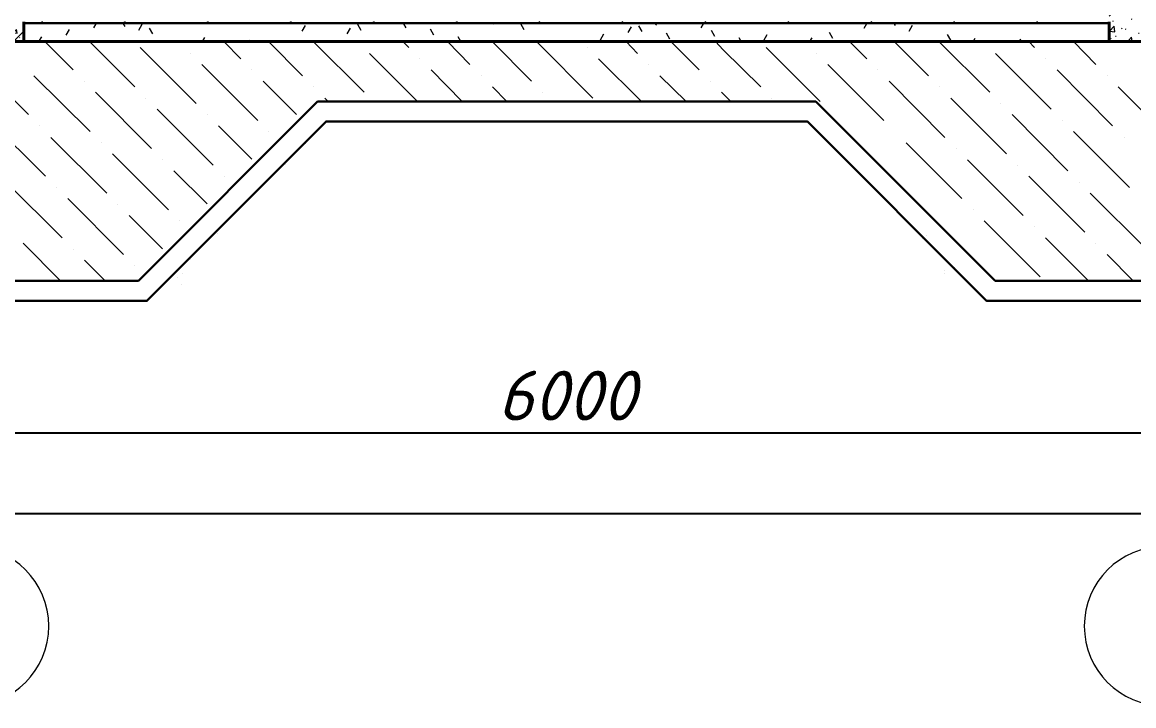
# Model space of a CAD drawing. Header units: millimetres. Extents: x -2951072 to 8268522, y -652067 to -630209.
# Drawn here: x 2662792 to 2668374, y -647554 to -644123 of the extents above; entities that cross this region are included whole.
import ezdxf

# ---------------------------------------------------------------- set-up
doc = ezdxf.new("R2010")
doc.units = ezdxf.units.MM
doc.header["$LTSCALE"] = 20
doc.linetypes.add('CENTER', pattern=[50.8, 31.75, -6.35, 6.35, -6.35])
doc.layers.get('0').update_dxf_attribs({"lineweight": 0})
doc.layers.get('Defpoints').update_dxf_attribs({"color": 4})
doc.layers.add('PDF _0', color=7, linetype='Continuous')
doc.layers.add('PDF __PP__F_Plate', color=7, linetype='Continuous')
for name, color, linetype, lineweight in [('Общие ребра', 7, 'Continuous', 18), ('ОСИ', 251, 'CENTER', 18), ('Перекрытия', 7, 'Continuous', 18), ('Стены штриховка', 7, 'Continuous', 30)]:
    doc.layers.add(name, color=color, linetype=linetype, lineweight=lineweight)
doc.layers.add('Фундамент несущей конструкции', color=7, linetype='Continuous', lineweight=18, true_color=0x400080)
doc.styles.add('SPDS', font='isocpeui.ttf')
doc.dimstyles.new('м 100', dxfattribs={"dimscale": 100, "dimtxt": 2, "dimasz": 1.5, "dimexe": 1.5, "dimexo": 0.625, "dimtad": 1, "dimdec": 0, "dimrnd": 5, "dimtxsty": 'SPDS', "dimblk": 'ARCHTICK', "dimcen": 2.5, "dimdle": 1.5, "dimclrd": 256, "dimclre": 256, "dimclrt": 256, "dimadec": 0, "dimazin": 0, "dimtfac": 1, "dimtdec": 0, "dimtmove": 1, "dimatfit": 3, "dimldrblk": 'OPEN30', "dimfxl": 1, "dimarcsym": 0})
pattern_1 = [(50, (2661175.67, -643812.97), (218.621, -19.127), [22.86, -251.46]), (355, (2661175.67, -643812.97), (-42.292, 229.2684), [18.288, -201.168]), (100.451, (2661193.9, -643814.56), (176.331, 210.1396), [19.428, -213.708]), (46.184, (2661175.67, -643752), (325.295, -50.452), [34.29, -377.19]), (96.636, (2661202.78, -643756.2), (284.883, 296.913), [29.142, -320.562]), (351.184, (2661175.67, -643752), (284.886, 296.91), [27.432, -301.752]), (21, (2661206.15, -643767.25), (181.9375, -122.7183), [22.86, -251.46]), (326, (2661206.15, -643767.25), (74.162, 221.026), [18.288, -201.168]), (71.451, (2661221.31, -643777.48), (256.1003, 98.305), [19.428, -213.708]), (37.5, (2661175.67, -643812.97), (3.7064, 101.4659), [3.353, -195.377, 3.353, -200.863, -201.93]), (37.5, (2661175.67, -643812.97), (3.7064, 101.4659), [-402.946, 3.353, -198.577]), (7.5, (2661175.67, -643812.97), (80.1836, 120.2165), [3.353, -113.081, 3.353, -190.805, -76.962]), (7.5, (2661175.67, -643812.97), (80.1836, 120.2165), [-310.591, 3.353, -73.609]), (327.5, (2661107.7, -643812.97), (162.70865, -6.875), [3.353, -72.847, 3.353, -234.391, -315.468]), (327.5, (2661107.7, -643812.97), (162.70865, -6.875), [-313.944, 3.353, -312.115]), (317.5, (2661077.22, -643812.97), (177.7547, 30.5118), [3.353, -95.707, 3.353, -154.534, -224.028]), (317.5, (2661077.22, -643812.97), (177.7547, 30.5118), [-256.946, 3.353, -220.675])]
pattern_2 = [(45, (2661175.67, -643812.97), (-141.4214, 141.4214), [])]
pattern_3 = [(0, (2661175.67, -643812.97), (406.4, 101.6), [33.528, -271.272, 33.528, -271.272, -1625.6]), (0, (2661175.67, -643812.97), (406.4, 101.6), [-609.6, 33.528, -576.072, 33.528, -271.272, -711.2]), (0, (2661175.67, -643812.97), (406.4, 101.6), [-1524, 33.528, -169.672, 33.528, -474.472]), (120, (2661328.07, -643762.17), (-291.1882, 301.1527), [33.528, -271.272, 33.528, -271.272, -1625.6]), (120, (2661328.07, -643762.17), (-291.1882, 301.1527), [-609.6, 33.528, -576.072, 33.528, -271.272, -711.2]), (120, (2661328.07, -643762.17), (-291.1882, 301.1527), [-1524, 33.528, -169.672, 33.528, -474.472]), (240, (2661378.87, -643558.97), (-115.2118, -402.7527), [33.528, -271.272, 33.528, -271.272, -1625.6]), (240, (2661378.87, -643558.97), (-115.2118, -402.7527), [-609.6, 33.528, -576.072, 33.528, -271.272, -711.2]), (240, (2661378.87, -643558.97), (-115.2118, -402.7527), [-1524, 33.528, -169.672, 33.528, -474.472])]

# ---------------------------------------------------------------- blocks, each defined once
blk = doc.blocks.new('Ось сетки - Круг_Ø8 мм-6577-_О__Р__1-1_')
at = {"layer": 'ОСИ', "linetype": 'Continuous', "lineweight": 20}
for start, end in [(360, 180), (180, 360)]:
    blk.add_arc((0, -2560.2), 400, start, end, dxfattribs=at)
blk = doc.blocks.new('_ARCHTICK')
at = {"color": 0, "linetype": 'ByBlock', "const_width": 0.15}
blk.add_lwpolyline([(-0.5, -0.5), (0.5, 0.5)], dxfattribs=at)
blk = doc.blocks.new('*D230')
at = {"lineweight": -2, "transparency": 16777216}
for p, q in [((2662525.5, -645405.7), (2662525.5, -646334.7)), ((2668525.5, -645405.7), (2668525.5, -646334.7)), ((2662375.5, -646184.7), (2668675.5, -646184.7))]:
    blk.add_line(p, q, dxfattribs=at)
at = {"layer": 'Defpoints', "color": 0, "transparency": 16777216}
for p in [(2662525.5, -645343.2), (2668525.5, -645343.2), (2668525.5, -646184.7)]:
    blk.add_point(p, dxfattribs=at)
at = {"lineweight": -2, "transparency": 16777216, "xscale": 150, "yscale": 150, "zscale": 150, "rotation": 180}
blk.add_blockref('_ARCHTICK', (2662525.5, -646184.7), dxfattribs=at)
at = {"lineweight": -2, "transparency": 16777216, "xscale": 150, "yscale": 150, "zscale": 150}
blk.add_blockref('_ARCHTICK', (2668525.5, -646184.7), dxfattribs=at)
at = {"transparency": 16777216, "insert": (2665525.5, -645997.2), "char_height": 250, "width": 756.843, "attachment_point": 5, "style": 'SPDS'}
blk.add_mtext('6000', dxfattribs=at)
blk = doc.blocks.new('_OPEN30')
at = {"color": 0, "linetype": 'ByBlock'}
for p, q in [((-1, 0.268), (0, 0)), ((0, 0), (-1, -0.268)), ((0, 0), (-1, 0))]:
    blk.add_line(p, q, dxfattribs=at)
blk = doc.blocks.new('*D233')
at = {"lineweight": -2, "transparency": 16777216}
for p, q in [((2635375.5, -646588.5), (2680675.5, -646588.5)), ((2635525.5, -646551), (2635525.5, -646738.5)), ((2680525.5, -646551), (2680525.5, -646738.5))]:
    blk.add_line(p, q, dxfattribs=at)
at = {"layer": 'Defpoints', "color": 0, "transparency": 16777216}
for p in [(2635525.5, -646488.5), (2680525.5, -646488.5), (2680525.5, -646588.5)]:
    blk.add_point(p, dxfattribs=at)
at = {"lineweight": -2, "transparency": 16777216, "xscale": 150, "yscale": 150, "zscale": 150, "rotation": 180}
blk.add_blockref('_ARCHTICK', (2635525.5, -646588.5), dxfattribs=at)
at = {"lineweight": -2, "transparency": 16777216, "xscale": 150, "yscale": 150, "zscale": 150}
blk.add_blockref('_ARCHTICK', (2680525.5, -646588.5), dxfattribs=at)
at = {"transparency": 16777216, "insert": (2658025.5, -646401), "char_height": 250, "width": 971.623, "attachment_point": 5, "style": 'SPDS'}
blk.add_mtext('45000', dxfattribs=at)
blk = doc.blocks.new('фундам')
at = {"layer": 'PDF _0', "lineweight": 30}
for p, q in [((161113.4, 58250), (160213.7, 57350.3)), ((163615.6, 58250), (161113.4, 58250)), ((164515.3, 57350.3), (163615.6, 58250)), ((160213.7, 57350.3), (158513.8, 57350.3)), ((166215.2, 57350.3), (164515.3, 57350.3))]:
    blk.add_line(p, q, dxfattribs=at)
blk.add_lwpolyline([(166507.4, 57500.6), (166257.6, 57248.7), (164473, 57248.7), (163573.3, 58150.5), (161155.8, 58150.5), (160256.1, 57248.7), (158473.6, 57248.7), (157571.8, 58150.5), (155154.3, 58150.5), (154254.6, 57248.7), (147086.7, 57248.7)], dxfattribs=at)
at = {"layer": 'PDF __PP__F_Plate', "lineweight": 40}
blk.add_line((131980.3, 58550.6), (168255.9, 58550.6), dxfattribs=at)
at = {"layer": 'PDF __PP__F_Plate', "lineweight": 15}
for points in [[(159885.6, 58408.8), (159743.8, 58550.6)], [(160194.7, 58324.1), (159968.2, 58550.6)], [(160503.8, 58239.4), (160222.2, 58521)], [(160419.1, 58548.5), (160417, 58550.6)], [(160728.2, 58463.8), (160641.4, 58550.6)], [(161037.2, 58379.1), (160865.8, 58550.6)], [(161346.3, 58296.6), (161090.1, 58550.6)], [(161316.7, 58548.5), (161316.7, 58548.5)], [(161570.7, 58521), (161541.1, 58550.6)], [(161877.6, 58436.3), (161765.4, 58550.6)], [(162186.7, 58351.6), (161989.8, 58550.6)], [(162495.8, 58266.9), (162216.4, 58548.5)], [(162468.3, 58521), (162468.3, 58521)], [(162720.2, 58491.3), (162663, 58550.6)], [(163029.3, 58408.8), (162887.4, 58550.6)], [(163338.3, 58324.1), (163149.9, 58510.4), (163111.8, 58550.6)], [(163636.8, 58250), (163365.8, 58521)], [(163562.7, 58548.5), (163560.6, 58550.6)], [(163871.8, 58463.8), (163785, 58550.6)], [(164180.9, 58379.1), (164009.4, 58550.6)], [(164489.9, 58296.6), (164233.8, 58550.6)], [(164460.3, 58548.5), (164460.3, 58548.5)], [(164714.3, 58521), (164684.7, 58550.6)], [(165021.3, 58436.3), (164909.1, 58550.6)], [(160476.2, 58491.3), (160476.2, 58491.3)], [(161615.1, 58250), (161373.8, 58491.3)], [(161625.7, 58463.8), (161625.7, 58463.8)], [(162739.2, 58250), (162523.3, 58463.8)], [(163619.9, 58491.3), (163619.9, 58491.3)], [(164796.9, 58211.9), (164517.5, 58491.3)], [(164769.4, 58463.8), (164769.4, 58463.8)], [(160812.8, 58154.7), (160531.3, 58436.3)], [(160783.2, 58408.8), (160783.2, 58408.8)], [(161839.5, 58250), (161682.9, 58408.8)], [(162777.3, 58436.3), (162777.3, 58436.3)], [(163956.5, 58154.7), (163674.9, 58436.3)], [(163926.8, 58408.8), (163926.8, 58408.8)], [(165106, 58127.2), (164826.5, 58408.8)], [(159661.2, 58184.4), (159494, 58349.5)], [(159970.3, 58099.7), (159688.7, 58379.1)], [(159942.8, 58351.6), (159942.8, 58351.6)], [(161007.6, 58184.4), (160840.4, 58351.6)], [(161934.8, 58379.1), (161934.8, 58379.1)], [(162963.6, 58250), (162832.4, 58379.1)], [(163086.4, 58351.6), (163086.4, 58351.6)], [(164263.4, 58070), (163984, 58351.6)], [(165078.4, 58379.1), (165078.4, 58379.1)], [(160279.4, 58015), (159997.8, 58296.6)], [(161092.3, 58324.1), (161092.3, 58324.1)], [(162063.9, 58250), (161992, 58324.1)], [(162243.9, 58296.6), (162243.9, 58296.6)], [(163188, 58250), (163141.5, 58296.6)], [(164235.9, 58324.1), (164235.9, 58324.1)], [(165415, 58042.5), (165364.2, 58093.3), (165133.5, 58324.1)], [(160249.7, 58266.9), (160249.7, 58266.9)], [(161166.4, 58250), (161149.4, 58266.9)], [(163393.4, 58266.9), (163393.4, 58266.9)], [(164572.5, 57987.5), (164293.1, 58266.9)], [(164545, 58239.4), (164545, 58239.4)], [(160588.4, 57930.3), (160306.9, 58211.9)], [(160558.8, 58184.4), (160558.8, 58184.4)], [(164881.6, 57902.8), (164602.1, 58184.4)], [(159745.9, 57875.3), (159464.3, 58154.7)], [(159718.4, 58127.2), (159718.4, 58127.2)], [(160783.2, 57960), (160616, 58127.2)], [(164854, 58154.7), (164854, 58154.7)], [(160055, 57790.6), (159773.4, 58070)], [(160867.9, 58099.7), (160867.9, 58099.7)], [(165190.6, 57818.1), (164909.1, 58099.7)], [(165163.1, 58070), (165163.1, 58070)], [(160025.3, 58042.5), (160025.3, 58042.5)], [(161052, 58038.3), (161052, 58038.3)], [(164348.1, 57763.1), (164068.7, 58042.5)], [(164320.6, 58015), (164320.6, 58015)], [(160364, 57705.9), (160082.5, 57987.5)], [(160334.4, 57957.9), (160334.4, 57957.9)], [(164657.2, 57678.4), (164377.7, 57957.9)], [(160558.8, 57735.6), (160391.6, 57902.8)], [(160950.4, 57934.6), (160950.4, 57934.6)], [(164629.7, 57930.3), (164629.7, 57930.3)], [(159830.6, 57566.2), (159549, 57845.7)], [(160643.5, 57875.3), (160643.5, 57875.3)], [(164966.2, 57593.7), (164684.7, 57875.3)], [(164938.7, 57845.7), (164938.7, 57845.7)], [(159800.9, 57818.1), (159800.9, 57818.1)], [(165275.3, 57509.1), (164993.8, 57790.6)], [(160137.5, 57481.5), (159858.1, 57763.1)], [(160110, 57733.5), (160110, 57733.5)], [(160334.4, 57511.2), (160167.2, 57678.4)], [(164405.3, 57705.9), (164405.3, 57705.9)], [(160419.1, 57650.9), (160419.1, 57650.9)], [(164741.8, 57369.3), (164460.3, 57650.9)], [(164714.3, 57621.3), (164714.3, 57621.3)], [(160611.7, 57587.4), (160611.7, 57587.4)], [(164149.1, 57564.1), (164149.1, 57564.1)], [(164170.3, 57578.9), (164170.3, 57578.9)], [(164985.3, 57350.3), (164769.4, 57566.2)], [(159822.1, 57350.3), (159633.7, 57538.7)], [(159885.6, 57509.1), (159885.6, 57509.1)], [(165021.3, 57538.7), (165021.3, 57538.7)], [(160046.5, 57350.3), (159942.8, 57454)], [(160476.2, 57456.1), (160476.2, 57456.1)], [(165209.7, 57350.3), (165078.4, 57481.5)], [(160194.7, 57426.5), (160194.7, 57426.5)], [(160433.9, 57388.4), (160433.9, 57388.4)], [(164261.3, 57401.1), (164261.3, 57401.1)], [(164314.2, 57418), (164314.2, 57418)], [(160410.6, 57367.2), (160410.6, 57367.2)], [(164261.3, 57384.2), (164261.3, 57384.2)], [(160431.8, 57329.1), (160431.8, 57329.1)], [(164396.8, 57329.1), (164396.8, 57329.1)]]:
    blk.add_lwpolyline(points, dxfattribs=at)

msp = doc.modelspace()

# ---------------------------------------------------------------- hatches: boundary and pattern name
at = {"layer": 'Перекрытия', "lineweight": 9}
h = msp.add_hatch(dxfattribs=at)
h.set_pattern_fill('FP_6', color=256, style=0, pattern_type=2)
h.set_pattern_definition([(216.87, (2661342.27, -643396.47), (1249.4985, 833.0022), [208.25, -1874.25]), (206.565, (2661592.17, -643521.42), (-416.5, -416.5), [465.66, -465.66]), (198.435, (2661592.17, -643729.67), (-832.9995, -416.5009), [263.418, -1053.67])])
h.paths.add_polyline_path([(2668215.3, -644125.2), (2668250.5, -644125.2), (2668250.5, -644120.2), (2662800.5, -644120.2), (2662800.5, -644125.2), (2664924.6, -644125.2)], flags=0)
h = msp.add_hatch(dxfattribs=at)
h.set_pattern_fill('FP_5', color=256, style=0, pattern_type=2)
h.set_pattern_definition(pattern_3)
h.paths.add_polyline_path([(2668215.3, -644130.2), (2668250.5, -644130.2), (2668250.5, -644125.2), (2662800.5, -644125.2), (2662800.5, -644130.2), (2664924.6, -644130.2)], flags=0)
h = msp.add_hatch(dxfattribs=at)
h.set_pattern_fill('FP_5', color=256, style=0, pattern_type=2)
h.set_pattern_definition(pattern_3)
h.paths.add_polyline_path([(2668215.3, -644220.2), (2668250.5, -644220.2), (2668250.5, -644130.2), (2662800.5, -644130.2), (2662800.5, -644220.2), (2664924.6, -644220.2)], flags=0)
at = {"layer": 'Стены штриховка', "lineweight": 9}
h = msp.add_hatch(dxfattribs=at)
h.set_pattern_fill('FP_2', color=256, style=0, pattern_type=2)
h.set_pattern_definition(pattern_1)
h.paths.add_polyline_path([(2662650.5, -644220.2), (2662800.5, -644220.2), (2662800.5, -640430.2), (2662650.5, -640430.2), (2662650.5, -642433.8)], flags=0)
h = msp.add_hatch(dxfattribs=at)
h.set_pattern_fill('FP_3', color=256, style=0, pattern_type=2)
h.set_pattern_definition(pattern_2)
h.paths.add_polyline_path([(2662650.5, -644220.2), (2662800.5, -644220.2), (2662800.5, -640430.2), (2662650.5, -640430.2), (2662650.5, -642433.8)], flags=0)
h = msp.add_hatch(dxfattribs=at)
h.set_pattern_fill('FP_2', color=256, style=0, pattern_type=2)
h.set_pattern_definition(pattern_1)
h.paths.add_polyline_path([(2668250.5, -644220.2), (2668400.5, -644220.2), (2668400.5, -640430.2), (2668250.5, -640430.2), (2668250.5, -642433.8)], flags=0)
h = msp.add_hatch(dxfattribs=at)
h.set_pattern_fill('FP_3', color=256, style=0, pattern_type=2)
h.set_pattern_definition(pattern_2)
h.paths.add_polyline_path([(2668250.5, -644220.2), (2668400.5, -644220.2), (2668400.5, -640430.2), (2668250.5, -640430.2), (2668250.5, -642433.8)], flags=0)

# ---------------------------------------------------------------- linework, layer by layer
at = {"layer": 'Общие ребра'}
for p, q in [((2668250.5, -644125.2), (2662800.5, -644125.2)), ((2668250.5, -644130.2), (2662800.5, -644130.2))]:
    msp.add_line(p, q, dxfattribs=at)
at = {"layer": 'Перекрытия', "lineweight": 40}
for p, q in [((2662800.5, -644120.2), (2662800.5, -644220.2)), ((2668250.5, -644220.2), (2668250.5, -644120.2)), ((2662800.5, -644220.2), (2668250.5, -644220.2))]:
    msp.add_line(p, q, dxfattribs=at)
at = {"layer": 'Фундамент несущей конструкции', "color": 7, "lineweight": 30}
msp.add_line((2677810.5, -644220.2), (2634945.5, -644220.2), dxfattribs=at)

# ---------------------------------------------------------------- block references
msp.add_blockref('фундам', (2503162.1, -702770.8))
at = {"layer": 'ОСИ', "lineweight": 20}
for p in [(2662525.5, -644594.2), (2668525.5, -644594.2)]:
    msp.add_blockref('Ось сетки - Круг_Ø8 мм-6577-_О__Р__1-1_', p, dxfattribs=at)

# ---------------------------------------------------------------- dimensions: what is measured, and where the dimension line sits
for base, p1, p2, picture, middle in [((2668525.5, -646184.7), (2662525.5, -645343.2), (2668525.5, -645343.2), '*D230', (2665525.5, -645997.2)), ((2680525.5, -646588.5), (2635525.5, -646488.5), (2680525.5, -646488.5), '*D233', (2658025.5, -646401))]:
    dim = msp.add_linear_dim(base=base, p1=p1, p2=p2, dimstyle='м 100', override={"dimtxt": 2.5})
    dim.commit()
    dim.dimension.update_dxf_attribs({"geometry": picture, "text_midpoint": middle})

doc.saveas('drawing.dxf')
